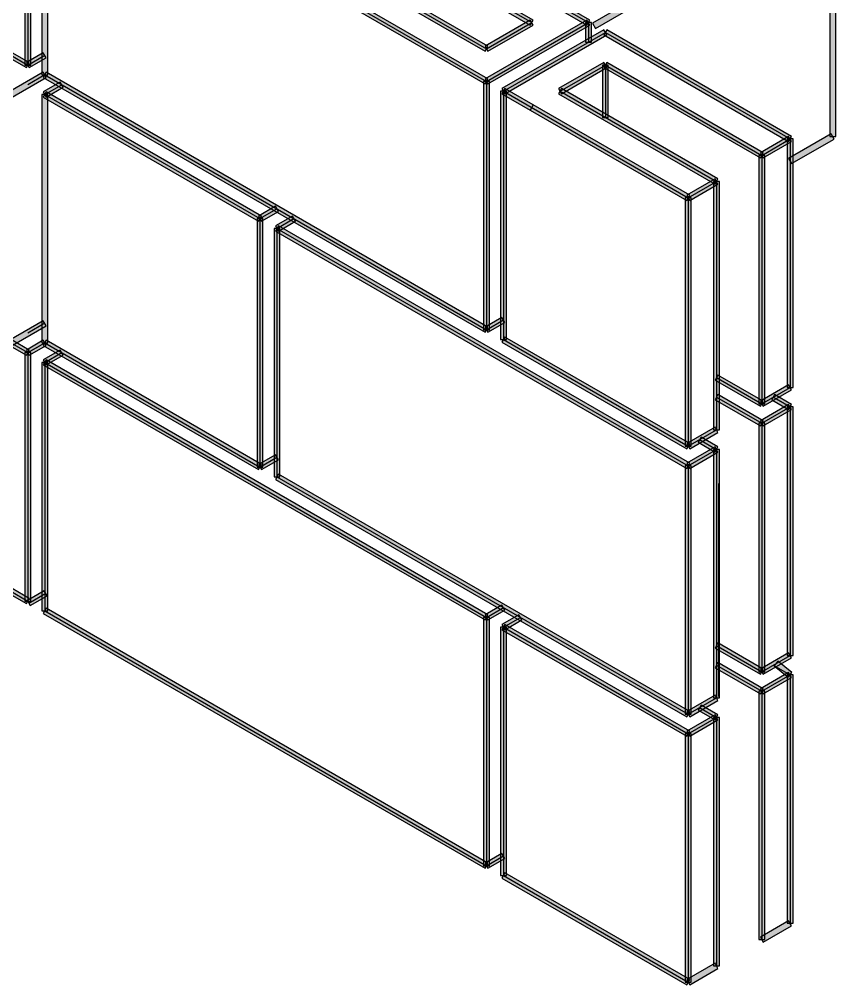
# Model space of a CAD drawing. Extents: x 0 to 119, y 0 to 84.
# Drawn here: x 63.749 to 66.246, y 60.328 to 63.282 of the extents above; entities that cross this region are included whole.
import ezdxf

# ---------------------------------------------------------------- set-up
doc = ezdxf.new("R2010")
doc.units = 0
doc.header["$MEASUREMENT"] = 0
doc.layers.add('3', color=7, linetype='CONTINUOUS')

msp = doc.modelspace()

# ---------------------------------------------------------------- linework, layer by layer
at = {"layer": '3', "color": 7, "linetype": 'Continuous'}
for p, q in [((64.138785, 64.052408), (65.489784, 63.272408)), ((63.775054, 63.902408), (63.775054, 63.142408)), ((63.827016, 63.872408), (65.178015, 63.092408)), ((64.770983, 63.587408), (65.316579, 63.272408)), ((64.632419, 63.507408), (65.178015, 63.192408)), ((65.178015, 63.092408), (65.489784, 63.272408)), ((65.178015, 63.192408), (65.316579, 63.272408)), ((65.489784, 63.272408), (65.489784, 63.212408)), ((65.229977, 63.062408), (65.541746, 63.242408)), ((65.541746, 63.242408), (66.106828, 62.916158)), ((63.723093, 63.172408), (63.775054, 63.142408)), ((63.775054, 63.142408), (63.827016, 63.172408)), ((65.403182, 63.062408), (65.541746, 63.142408)), ((65.541746, 63.142408), (66.020225, 62.866158)), ((65.541746, 63.142408), (65.541746, 62.982408)), ((63.827016, 63.112408), (63.775054, 63.082408)), ((63.827016, 63.112408), (65.178015, 62.332408)), ((63.827016, 63.052408), (63.878977, 63.082408)), ((65.178015, 63.092408), (65.178015, 62.332408)), ((65.178015, 63.092408), (65.178015, 62.332408)), ((65.178015, 63.092408), (65.178015, 62.332408)), ((63.827016, 63.052408), (64.485195, 62.672408)), ((65.229977, 63.062408), (65.229977, 62.302408)), ((65.229977, 63.062408), (65.795058, 62.736158)), ((65.403182, 63.062408), (65.881661, 62.786158)), ((65.403182, 63.062408), (65.881661, 62.786158)), ((66.020225, 62.866158), (66.106828, 62.916158)), ((66.020225, 62.866158), (66.106828, 62.916158)), ((66.106828, 62.916158), (66.106828, 62.156158)), ((66.020225, 62.866158), (66.020225, 62.106158)), ((65.795058, 62.736158), (65.881661, 62.786158)), ((65.881661, 62.786158), (65.881661, 62.026158)), ((65.795058, 62.736158), (65.795058, 61.976158)), ((65.795058, 62.736158), (65.795058, 61.976158)), ((64.485195, 62.672408), (64.537156, 62.702408)), ((64.485195, 62.672408), (64.485195, 61.912408)), ((64.537156, 62.642408), (64.589118, 62.672408)), ((64.537156, 62.642408), (64.537156, 61.882408)), ((64.537156, 62.642408), (65.795058, 61.916158)), ((65.178015, 62.332408), (65.229977, 62.362408)), ((63.827016, 62.352408), (63.775054, 62.322408)), ((65.229977, 62.302408), (65.795058, 61.976158)), ((63.723093, 62.292408), (63.775054, 62.262408)), ((63.775054, 62.262408), (63.827016, 62.292408)), ((63.775054, 62.262408), (63.809695, 62.282408)), ((63.775054, 62.262408), (63.809695, 62.282408)), ((63.827016, 62.292408), (64.485195, 61.912408)), ((63.775054, 62.262408), (63.775054, 61.502408)), ((63.827016, 62.232408), (63.878977, 62.262408)), ((63.827016, 62.232408), (63.827016, 61.472408)), ((63.827016, 62.232408), (65.178015, 61.452408)), ((65.881661, 62.186158), (66.020225, 62.106158)), ((66.020225, 62.106158), (66.106828, 62.156158)), ((65.881661, 62.126158), (66.020225, 62.046158)), ((66.054866, 62.126158), (66.106828, 62.096158)), ((66.020225, 62.046158), (66.106828, 62.096158)), ((66.020225, 62.046158), (66.106828, 62.096158)), ((66.106828, 62.096158), (66.106828, 61.336158)), ((66.020225, 62.046158), (66.020225, 61.286158)), ((65.795058, 61.976158), (65.881661, 62.026158)), ((65.829699, 61.996158), (65.881661, 61.966158)), ((65.795058, 61.916158), (65.881661, 61.966158)), ((65.881661, 61.966158), (65.881661, 61.206158)), ((64.485195, 61.912408), (64.537156, 61.942408)), ((65.795058, 61.916158), (65.795058, 61.156158)), ((64.537156, 61.882408), (65.795058, 61.156158)), ((65.888156, 61.862408), (65.888156, 61.209908)), ((63.723093, 61.532408), (63.775054, 61.502408)), ((63.778134, 61.496252), (63.830096, 61.526252)), ((63.778134, 61.496252), (63.812775, 61.516252)), ((63.778134, 61.496252), (63.812775, 61.516252)), ((65.178015, 61.452408), (65.229977, 61.482408)), ((63.827016, 61.472408), (65.178015, 60.692408)), ((65.178015, 61.452408), (65.178015, 60.692408)), ((65.229977, 61.422408), (65.281938, 61.452408)), ((65.229977, 61.422408), (65.229977, 60.662408)), ((65.229977, 61.422408), (65.795058, 61.096158)), ((65.881661, 61.366158), (66.020225, 61.286158)), ((66.020225, 61.286158), (66.106828, 61.336158)), ((65.881661, 61.306158), (66.020225, 61.226158)), ((66.054866, 61.306158), (66.106828, 61.276158)), ((66.020225, 61.226158), (66.106828, 61.276158)), ((66.106828, 61.276158), (66.106828, 60.516158)), ((66.020225, 61.226158), (66.020225, 60.466158)), ((65.795058, 61.156158), (65.881661, 61.206158)), ((65.829699, 61.176158), (65.881661, 61.146158)), ((65.795058, 61.096158), (65.881661, 61.146158)), ((65.881661, 61.146158), (65.881661, 60.386158)), ((65.795058, 61.096158), (65.795058, 60.336158)), ((65.178015, 60.692408), (65.229977, 60.722408)), ((65.229977, 60.662408), (65.795058, 60.336158))]:
    msp.add_line(p, q, dxfattribs=at)
for points in [[(65.485284, 63.264614), (65.494284, 63.280202), (64.143285, 64.060202), (64.134285, 64.044614), (65.485284, 63.264614)], [(63.766054, 63.142408), (63.784054, 63.142408), (63.784054, 63.902408), (63.766054, 63.902408), (63.766054, 63.142408)], [(63.836016, 63.872408), (63.818016, 63.872408), (63.818016, 63.112408), (63.836016, 63.112408), (63.836016, 63.872408)], [(63.831516, 63.880202), (63.822516, 63.864614), (65.173515, 63.084614), (65.182515, 63.100202), (63.831516, 63.880202)], [(65.502605, 63.270202), (65.511605, 63.254614), (66.241663, 63.676113), (66.232663, 63.691702), (65.502605, 63.270202)], [(66.246163, 63.683907), (66.228163, 63.683907), (66.228163, 62.923907), (66.246163, 62.923907), (66.246163, 63.683907)], [(64.775483, 63.595202), (64.766483, 63.579614), (65.312079, 63.264614), (65.321079, 63.280202), (64.775483, 63.595202)], [(65.173515, 63.184614), (65.182515, 63.200202), (64.636919, 63.515202), (64.627919, 63.499614), (65.173515, 63.184614)], [(65.173515, 63.100202), (65.182515, 63.084614), (65.494284, 63.264614), (65.485284, 63.280202), (65.173515, 63.100202)], [(65.321079, 63.264614), (65.312079, 63.280202), (65.173515, 63.200202), (65.182515, 63.184614), (65.321079, 63.264614)], [(65.546246, 63.234614), (65.537246, 63.250202), (65.225477, 63.070202), (65.234477, 63.054614), (65.546246, 63.234614)], [(65.498784, 63.272408), (65.480784, 63.272408), (65.480784, 63.212408), (65.498784, 63.212408), (65.498784, 63.272408)], [(65.546246, 63.250202), (65.537246, 63.234614), (66.102328, 62.908364), (66.111328, 62.923952), (65.546246, 63.250202)], [(63.727593, 63.180202), (63.718593, 63.164614), (63.770554, 63.134614), (63.779554, 63.150202), (63.727593, 63.180202)], [(63.770554, 63.150202), (63.779554, 63.134614), (63.831516, 63.164614), (63.822516, 63.180202), (63.770554, 63.150202)], [(65.398682, 63.070202), (65.407682, 63.054614), (65.546246, 63.134614), (65.537246, 63.150202), (65.398682, 63.070202)], [(65.550746, 63.142408), (65.532746, 63.142408), (65.532746, 62.982408), (65.550746, 62.982408), (65.550746, 63.142408)], [(65.546246, 63.150202), (65.537246, 63.134614), (66.015725, 62.858364), (66.024725, 62.873952), (65.546246, 63.150202)], [(63.210878, 62.767073), (63.219878, 62.751484), (63.831516, 63.104614), (63.822516, 63.120202), (63.210878, 62.767073)], [(63.831516, 63.120202), (63.822516, 63.104614), (65.173515, 62.324614), (65.182515, 62.340202), (63.831516, 63.120202)], [(63.822516, 63.060202), (63.831516, 63.044614), (63.883477, 63.074614), (63.874477, 63.090202), (63.822516, 63.060202)], [(65.169015, 62.332408), (65.187015, 62.332408), (65.187015, 63.092408), (65.169015, 63.092408), (65.169015, 62.332408)], [(65.234477, 63.070202), (65.225477, 63.054614), (65.790558, 62.728364), (65.799558, 62.743952), (65.234477, 63.070202)], [(65.407682, 63.070202), (65.398682, 63.054614), (65.877161, 62.778364), (65.886161, 62.793952), (65.407682, 63.070202)], [(63.818016, 62.292408), (63.836016, 62.292408), (63.836016, 63.052408), (63.818016, 63.052408), (63.818016, 62.292408)], [(63.831516, 63.060202), (63.822516, 63.044614), (64.480695, 62.664614), (64.489695, 62.680202), (63.831516, 63.060202)], [(65.238977, 63.062408), (65.220977, 63.062408), (65.220977, 62.302408), (65.238977, 62.302408), (65.238977, 63.062408)], [(65.321079, 63.020202), (65.312079, 63.004614), (65.790558, 62.728364), (65.799558, 62.743952), (65.321079, 63.020202)], [(66.015725, 62.873952), (66.024725, 62.858364), (66.111328, 62.908364), (66.102328, 62.923952), (66.015725, 62.873952)], [(66.241663, 62.916113), (66.232663, 62.931702), (66.102328, 62.856452), (66.111328, 62.840864), (66.241663, 62.916113)], [(66.115828, 62.916158), (66.097828, 62.916158), (66.097828, 62.156158), (66.115828, 62.156158), (66.115828, 62.916158)], [(66.011225, 62.106158), (66.029225, 62.106158), (66.029225, 62.866158), (66.011225, 62.866158), (66.011225, 62.106158)], [(65.790558, 62.743952), (65.799558, 62.728364), (65.886161, 62.778364), (65.877161, 62.793952), (65.790558, 62.743952)], [(65.890661, 62.786158), (65.872661, 62.786158), (65.872661, 62.026158), (65.890661, 62.026158), (65.890661, 62.786158)], [(65.786058, 61.976158), (65.804058, 61.976158), (65.804058, 62.736158), (65.786058, 62.736158), (65.786058, 61.976158)], [(64.480695, 62.680202), (64.489695, 62.664614), (64.541656, 62.694614), (64.532656, 62.710202), (64.480695, 62.680202)], [(64.494195, 62.672408), (64.476195, 62.672408), (64.476195, 61.912408), (64.494195, 61.912408), (64.494195, 62.672408)], [(64.532656, 62.650202), (64.541656, 62.634614), (64.593618, 62.664614), (64.584618, 62.680202), (64.532656, 62.650202)], [(64.528156, 61.882408), (64.546156, 61.882408), (64.546156, 62.642408), (64.528156, 62.642408), (64.528156, 61.882408)], [(65.790558, 61.908364), (65.799558, 61.923952), (64.541656, 62.650202), (64.532656, 62.634614), (65.790558, 61.908364)], [(63.210878, 62.007073), (63.219878, 61.991484), (63.831516, 62.344614), (63.822516, 62.360202), (63.210878, 62.007073)], [(65.173515, 62.340202), (65.182515, 62.324614), (65.234477, 62.354614), (65.225477, 62.370202), (65.173515, 62.340202)], [(65.234477, 62.310202), (65.225477, 62.294614), (65.790558, 61.968364), (65.799558, 61.983952), (65.234477, 62.310202)], [(63.770554, 62.254614), (63.779554, 62.270202), (63.727593, 62.300202), (63.718593, 62.284614), (63.770554, 62.254614)], [(63.770554, 62.270202), (63.779554, 62.254614), (63.831516, 62.284614), (63.822516, 62.300202), (63.770554, 62.270202)], [(64.480695, 61.904614), (64.489695, 61.920202), (63.831516, 62.300202), (63.822516, 62.284614), (64.480695, 61.904614)], [(63.766054, 61.502408), (63.784054, 61.502408), (63.784054, 62.262408), (63.766054, 62.262408), (63.766054, 61.502408)], [(63.822516, 62.240202), (63.831516, 62.224614), (63.883477, 62.254614), (63.874477, 62.270202), (63.822516, 62.240202)], [(63.836016, 62.232408), (63.818016, 62.232408), (63.818016, 61.472408), (63.836016, 61.472408), (63.836016, 62.232408)], [(63.831516, 62.240202), (63.822516, 62.224614), (65.173515, 61.444614), (65.182515, 61.460202), (63.831516, 62.240202)], [(65.886161, 62.193952), (65.877161, 62.178364), (66.015725, 62.098364), (66.024725, 62.113952), (65.886161, 62.193952)], [(66.111328, 62.148364), (66.102328, 62.163952), (66.015725, 62.113952), (66.024725, 62.098364), (66.111328, 62.148364)], [(65.886161, 62.133952), (65.877161, 62.118364), (66.015725, 62.038364), (66.024725, 62.053952), (65.886161, 62.133952)], [(65.881661, 62.126158), (66.020225, 62.046158), (66.106828, 62.096158), (66.054866, 62.126158)], [(66.102328, 62.088364), (66.111328, 62.103952), (66.059366, 62.133952), (66.050366, 62.118364), (66.102328, 62.088364)], [(66.015725, 62.053952), (66.024725, 62.038364), (66.111328, 62.088364), (66.102328, 62.103952), (66.015725, 62.053952)], [(66.115828, 62.096158), (66.097828, 62.096158), (66.097828, 61.336158), (66.115828, 61.336158), (66.115828, 62.096158)], [(66.011225, 61.286158), (66.029225, 61.286158), (66.029225, 62.046158), (66.011225, 62.046158), (66.011225, 61.286158)], [(65.886161, 62.018364), (65.877161, 62.033952), (65.790558, 61.983952), (65.799558, 61.968364), (65.886161, 62.018364)], [(65.877161, 61.958364), (65.886161, 61.973952), (65.834199, 62.003952), (65.825199, 61.988364), (65.877161, 61.958364)], [(64.480695, 61.920202), (64.489695, 61.904614), (64.541656, 61.934614), (64.532656, 61.950202), (64.480695, 61.920202)], [(65.790558, 61.923952), (65.799558, 61.908364), (65.886161, 61.958364), (65.877161, 61.973952), (65.790558, 61.923952)], [(65.890661, 61.966158), (65.872661, 61.966158), (65.872661, 61.206158), (65.890661, 61.206158), (65.890661, 61.966158)], [(65.790558, 61.148364), (65.799558, 61.163952), (64.541656, 61.890202), (64.532656, 61.874614), (65.790558, 61.148364)], [(65.786058, 61.156158), (65.804058, 61.156158), (65.804058, 61.916158), (65.786058, 61.916158), (65.786058, 61.156158)], [(63.727593, 61.540202), (63.718593, 61.524614), (63.770554, 61.494614), (63.779554, 61.510202), (63.727593, 61.540202)], [(63.773634, 61.504047), (63.782634, 61.488458), (63.834596, 61.518458), (63.825596, 61.534047), (63.773634, 61.504047)], [(63.831516, 61.480202), (63.822516, 61.464614), (65.173515, 60.684614), (65.182515, 60.700202), (63.831516, 61.480202)], [(65.173515, 61.460202), (65.182515, 61.444614), (65.234477, 61.474614), (65.225477, 61.490202), (65.173515, 61.460202)], [(65.169015, 60.692408), (65.187015, 60.692408), (65.187015, 61.452408), (65.169015, 61.452408), (65.169015, 60.692408)], [(65.286438, 61.444614), (65.277438, 61.460202), (65.225477, 61.430202), (65.234477, 61.414614), (65.286438, 61.444614)], [(65.238977, 61.422408), (65.220977, 61.422408), (65.220977, 60.662408), (65.238977, 60.662408), (65.238977, 61.422408)], [(65.234477, 61.430202), (65.225477, 61.414614), (65.790558, 61.088364), (65.799558, 61.103952), (65.234477, 61.430202)], [(66.015725, 61.278364), (66.024725, 61.293952), (65.886161, 61.373952), (65.877161, 61.358364), (66.015725, 61.278364)], [(66.111328, 61.328364), (66.102328, 61.343952), (66.015725, 61.293952), (66.024725, 61.278364), (66.111328, 61.328364)], [(65.886161, 61.313952), (65.877161, 61.298364), (66.015725, 61.218364), (66.024725, 61.233952), (65.886161, 61.313952)], [(66.10117, 61.269159), (66.112485, 61.283157), (66.069184, 61.318157), (66.057869, 61.304159), (66.10117, 61.269159)], [(66.015725, 61.233952), (66.024725, 61.218364), (66.111328, 61.268364), (66.102328, 61.283952), (66.015725, 61.233952)], [(66.115828, 61.276158), (66.097828, 61.276158), (66.097828, 60.516158), (66.115828, 60.516158), (66.115828, 61.276158)], [(65.886161, 61.198364), (65.877161, 61.213952), (65.790558, 61.163952), (65.799558, 61.148364), (65.886161, 61.198364)], [(66.011225, 60.466158), (66.029225, 60.466158), (66.029225, 61.226158), (66.011225, 61.226158), (66.011225, 60.466158)], [(65.877161, 61.138364), (65.886161, 61.153952), (65.834199, 61.183952), (65.825199, 61.168364), (65.877161, 61.138364)], [(65.790558, 61.103952), (65.799558, 61.088364), (65.886161, 61.138364), (65.877161, 61.153952), (65.790558, 61.103952)], [(65.890661, 61.146158), (65.872661, 61.146158), (65.872661, 60.386158), (65.890661, 60.386158), (65.890661, 61.146158)], [(65.786058, 60.336158), (65.804058, 60.336158), (65.804058, 61.096158), (65.786058, 61.096158), (65.786058, 60.336158)], [(65.173515, 60.700202), (65.182515, 60.684614), (65.234477, 60.714614), (65.225477, 60.730202), (65.173515, 60.700202)], [(65.234477, 60.670202), (65.225477, 60.654614), (65.790558, 60.328364), (65.799558, 60.343952), (65.234477, 60.670202)], [(66.111328, 60.508364), (66.102328, 60.523952), (66.015725, 60.473952), (66.024725, 60.458364), (66.111328, 60.508364)], [(65.886161, 60.378364), (65.877161, 60.393952), (65.790558, 60.343952), (65.799558, 60.328364), (65.886161, 60.378364)]]:
    msp.add_lwpolyline(points, dxfattribs=at)
for points in [[(65.485284, 63.264614), (64.143285, 64.060202), (64.134285, 64.044614)], [(65.485284, 63.264614), (64.134285, 64.044614), (65.485284, 63.264614)], [(65.485284, 63.264614), (65.494284, 63.280202), (64.143285, 64.060202)], [(63.766054, 63.142408), (63.784054, 63.142408), (63.784054, 63.902408)], [(63.766054, 63.142408), (63.784054, 63.902408), (63.766054, 63.902408)], [(63.766054, 63.142408), (63.766054, 63.902408), (63.766054, 63.142408)], [(63.836016, 63.872408), (63.818016, 63.872408), (63.818016, 63.112408)], [(63.836016, 63.872408), (63.818016, 63.112408), (63.836016, 63.112408)], [(63.831516, 63.880202), (63.822516, 63.864614), (65.173515, 63.084614)], [(63.831516, 63.880202), (65.173515, 63.084614), (65.182515, 63.100202)], [(63.831516, 63.880202), (65.182515, 63.100202), (63.831516, 63.880202)], [(63.836016, 63.872408), (63.836016, 63.112408), (63.836016, 63.872408)], [(65.502605, 63.270202), (66.241663, 63.676113), (66.232663, 63.691702)], [(65.502605, 63.270202), (66.232663, 63.691702), (65.502605, 63.270202)], [(65.502605, 63.270202), (65.511605, 63.254614), (66.241663, 63.676113)], [(66.246163, 63.683907), (66.228163, 63.683907), (66.228163, 62.923907)], [(66.246163, 63.683907), (66.228163, 62.923907), (66.246163, 62.923907)], [(66.246163, 63.683907), (66.246163, 62.923907), (66.246163, 63.683907)], [(64.775483, 63.595202), (64.766483, 63.579614), (65.312079, 63.264614)], [(64.775483, 63.595202), (65.312079, 63.264614), (65.321079, 63.280202)], [(64.775483, 63.595202), (65.321079, 63.280202), (64.775483, 63.595202)], [(65.173515, 63.184614), (64.636919, 63.515202), (64.627919, 63.499614)], [(65.173515, 63.184614), (65.182515, 63.200202), (64.636919, 63.515202)], [(65.173515, 63.184614), (64.627919, 63.499614), (65.173515, 63.184614)], [(65.173515, 63.100202), (65.494284, 63.264614), (65.485284, 63.280202)], [(65.173515, 63.100202), (65.485284, 63.280202), (65.173515, 63.100202)], [(65.321079, 63.264614), (65.312079, 63.280202), (65.173515, 63.200202)], [(65.173515, 63.100202), (65.182515, 63.084614), (65.494284, 63.264614)], [(65.321079, 63.264614), (65.173515, 63.200202), (65.182515, 63.184614)], [(65.321079, 63.264614), (65.182515, 63.184614), (65.321079, 63.264614)], [(65.546246, 63.234614), (65.537246, 63.250202), (65.225477, 63.070202)], [(65.498784, 63.272408), (65.480784, 63.272408), (65.480784, 63.212408)], [(65.498784, 63.272408), (65.480784, 63.212408), (65.498784, 63.212408)], [(65.498784, 63.272408), (65.498784, 63.212408), (65.498784, 63.272408)], [(65.546246, 63.250202), (65.537246, 63.234614), (66.102328, 62.908364)], [(65.546246, 63.250202), (66.102328, 62.908364), (66.111328, 62.923952)], [(65.546246, 63.250202), (66.111328, 62.923952), (65.546246, 63.250202)], [(65.546246, 63.234614), (65.225477, 63.070202), (65.234477, 63.054614)], [(65.546246, 63.234614), (65.234477, 63.054614), (65.546246, 63.234614)], [(63.727593, 63.180202), (63.718593, 63.164614), (63.770554, 63.134614)], [(63.727593, 63.180202), (63.770554, 63.134614), (63.779554, 63.150202)], [(63.727593, 63.180202), (63.779554, 63.150202), (63.727593, 63.180202)], [(63.770554, 63.150202), (63.831516, 63.164614), (63.822516, 63.180202)], [(63.770554, 63.150202), (63.822516, 63.180202), (63.770554, 63.150202)], [(63.770554, 63.150202), (63.779554, 63.134614), (63.831516, 63.164614)], [(65.398682, 63.070202), (65.546246, 63.134614), (65.537246, 63.150202)], [(65.398682, 63.070202), (65.537246, 63.150202), (65.398682, 63.070202)], [(65.398682, 63.070202), (65.407682, 63.054614), (65.546246, 63.134614)], [(65.550746, 63.142408), (65.532746, 63.142408), (65.532746, 62.982408)], [(65.550746, 63.142408), (65.532746, 62.982408), (65.550746, 62.982408)], [(65.546246, 63.150202), (65.537246, 63.134614), (66.015725, 62.858364)], [(65.546246, 63.150202), (66.015725, 62.858364), (66.024725, 62.873952)], [(65.546246, 63.150202), (66.024725, 62.873952), (65.546246, 63.150202)], [(65.550746, 63.142408), (65.550746, 62.982408), (65.550746, 63.142408)], [(63.210878, 62.767073), (63.831516, 63.104614), (63.822516, 63.120202)], [(63.210878, 62.767073), (63.822516, 63.120202), (63.210878, 62.767073)], [(63.210878, 62.767073), (63.219878, 62.751484), (63.831516, 63.104614)], [(63.831516, 63.120202), (63.822516, 63.104614), (65.173515, 62.324614)], [(63.831516, 63.120202), (65.173515, 62.324614), (65.182515, 62.340202)], [(63.831516, 63.120202), (65.182515, 62.340202), (63.831516, 63.120202)], [(63.822516, 63.060202), (63.883477, 63.074614), (63.874477, 63.090202)], [(63.822516, 63.060202), (63.874477, 63.090202), (63.822516, 63.060202)], [(63.822516, 63.060202), (63.831516, 63.044614), (63.883477, 63.074614)], [(65.169015, 62.332408), (65.187015, 62.332408), (65.187015, 63.092408)], [(65.169015, 62.332408), (65.187015, 63.092408), (65.169015, 63.092408)], [(65.169015, 62.332408), (65.169015, 63.092408), (65.169015, 62.332408)], [(65.234477, 63.070202), (65.225477, 63.054614), (65.790558, 62.728364)], [(65.234477, 63.070202), (65.790558, 62.728364), (65.799558, 62.743952)], [(65.234477, 63.070202), (65.799558, 62.743952), (65.234477, 63.070202)], [(65.407682, 63.070202), (65.398682, 63.054614), (65.877161, 62.778364)], [(65.407682, 63.070202), (65.877161, 62.778364), (65.886161, 62.793952)], [(65.407682, 63.070202), (65.886161, 62.793952), (65.407682, 63.070202)], [(63.818016, 62.292408), (63.836016, 62.292408), (63.836016, 63.052408)], [(63.818016, 62.292408), (63.836016, 63.052408), (63.818016, 63.052408)], [(63.818016, 62.292408), (63.818016, 63.052408), (63.818016, 62.292408)], [(63.831516, 63.060202), (63.822516, 63.044614), (64.480695, 62.664614)], [(63.831516, 63.060202), (64.480695, 62.664614), (64.489695, 62.680202)], [(63.831516, 63.060202), (64.489695, 62.680202), (63.831516, 63.060202)], [(65.238977, 63.062408), (65.220977, 63.062408), (65.220977, 62.302408)], [(65.238977, 63.062408), (65.220977, 62.302408), (65.238977, 62.302408)], [(65.238977, 63.062408), (65.238977, 62.302408), (65.238977, 63.062408)], [(65.321079, 63.020202), (65.312079, 63.004614), (65.790558, 62.728364)], [(65.321079, 63.020202), (65.790558, 62.728364), (65.799558, 62.743952)], [(65.321079, 63.020202), (65.799558, 62.743952), (65.321079, 63.020202)], [(66.015725, 62.873952), (66.111328, 62.908364), (66.102328, 62.923952)], [(66.015725, 62.873952), (66.102328, 62.923952), (66.015725, 62.873952)], [(66.241663, 62.916113), (66.232663, 62.931702), (66.102328, 62.856452)], [(66.015725, 62.873952), (66.024725, 62.858364), (66.111328, 62.908364)], [(66.115828, 62.916158), (66.097828, 62.916158), (66.097828, 62.156158)], [(66.115828, 62.916158), (66.097828, 62.156158), (66.115828, 62.156158)], [(66.241663, 62.916113), (66.102328, 62.856452), (66.111328, 62.840864)], [(66.241663, 62.916113), (66.111328, 62.840864), (66.241663, 62.916113)], [(66.115828, 62.916158), (66.115828, 62.156158), (66.115828, 62.916158)], [(66.011225, 62.106158), (66.029225, 62.106158), (66.029225, 62.866158)], [(66.011225, 62.106158), (66.029225, 62.866158), (66.011225, 62.866158)], [(66.011225, 62.106158), (66.011225, 62.866158), (66.011225, 62.106158)], [(65.790558, 62.743952), (65.886161, 62.778364), (65.877161, 62.793952)], [(65.790558, 62.743952), (65.877161, 62.793952), (65.790558, 62.743952)], [(65.790558, 62.743952), (65.799558, 62.728364), (65.886161, 62.778364)], [(65.890661, 62.786158), (65.872661, 62.786158), (65.872661, 62.026158)], [(65.890661, 62.786158), (65.872661, 62.026158), (65.890661, 62.026158)], [(65.890661, 62.786158), (65.890661, 62.026158), (65.890661, 62.786158)], [(65.786058, 61.976158), (65.804058, 61.976158), (65.804058, 62.736158)], [(65.786058, 61.976158), (65.804058, 62.736158), (65.786058, 62.736158)], [(65.786058, 61.976158), (65.786058, 62.736158), (65.786058, 61.976158)], [(64.480695, 62.680202), (64.541656, 62.694614), (64.532656, 62.710202)], [(64.480695, 62.680202), (64.532656, 62.710202), (64.480695, 62.680202)], [(64.480695, 62.680202), (64.489695, 62.664614), (64.541656, 62.694614)], [(64.494195, 62.672408), (64.476195, 62.672408), (64.476195, 61.912408)], [(64.494195, 62.672408), (64.476195, 61.912408), (64.494195, 61.912408)], [(64.494195, 62.672408), (64.494195, 61.912408), (64.494195, 62.672408)], [(64.532656, 62.650202), (64.593618, 62.664614), (64.584618, 62.680202)], [(64.532656, 62.650202), (64.584618, 62.680202), (64.532656, 62.650202)], [(64.532656, 62.650202), (64.541656, 62.634614), (64.593618, 62.664614)], [(64.528156, 61.882408), (64.546156, 61.882408), (64.546156, 62.642408)], [(64.528156, 61.882408), (64.546156, 62.642408), (64.528156, 62.642408)], [(64.528156, 61.882408), (64.528156, 62.642408), (64.528156, 61.882408)], [(65.790558, 61.908364), (64.541656, 62.650202), (64.532656, 62.634614)], [(65.790558, 61.908364), (64.532656, 62.634614), (65.790558, 61.908364)], [(65.790558, 61.908364), (65.799558, 61.923952), (64.541656, 62.650202)], [(63.210878, 62.007073), (63.831516, 62.344614), (63.822516, 62.360202)], [(63.210878, 62.007073), (63.822516, 62.360202), (63.210878, 62.007073)], [(65.173515, 62.340202), (65.234477, 62.354614), (65.225477, 62.370202)], [(65.173515, 62.340202), (65.225477, 62.370202), (65.173515, 62.340202)], [(63.210878, 62.007073), (63.219878, 61.991484), (63.831516, 62.344614)], [(65.173515, 62.340202), (65.182515, 62.324614), (65.234477, 62.354614)], [(65.234477, 62.310202), (65.225477, 62.294614), (65.790558, 61.968364)], [(65.234477, 62.310202), (65.790558, 61.968364), (65.799558, 61.983952)], [(65.234477, 62.310202), (65.799558, 61.983952), (65.234477, 62.310202)], [(63.770554, 62.254614), (63.727593, 62.300202), (63.718593, 62.284614)], [(63.770554, 62.254614), (63.718593, 62.284614), (63.770554, 62.254614)], [(63.770554, 62.254614), (63.779554, 62.270202), (63.727593, 62.300202)], [(63.770554, 62.270202), (63.831516, 62.284614), (63.822516, 62.300202)], [(63.770554, 62.270202), (63.822516, 62.300202), (63.770554, 62.270202)], [(63.770554, 62.270202), (63.779554, 62.254614), (63.831516, 62.284614)], [(64.480695, 61.904614), (63.831516, 62.300202), (63.822516, 62.284614)], [(64.480695, 61.904614), (63.822516, 62.284614), (64.480695, 61.904614)], [(64.480695, 61.904614), (64.489695, 61.920202), (63.831516, 62.300202)], [(63.766054, 61.502408), (63.784054, 61.502408), (63.784054, 62.262408)], [(63.766054, 61.502408), (63.784054, 62.262408), (63.766054, 62.262408)], [(63.766054, 61.502408), (63.766054, 62.262408), (63.766054, 61.502408)], [(63.822516, 62.240202), (63.883477, 62.254614), (63.874477, 62.270202)], [(63.822516, 62.240202), (63.874477, 62.270202), (63.822516, 62.240202)], [(63.822516, 62.240202), (63.831516, 62.224614), (63.883477, 62.254614)], [(63.836016, 62.232408), (63.818016, 62.232408), (63.818016, 61.472408)], [(63.836016, 62.232408), (63.818016, 61.472408), (63.836016, 61.472408)], [(63.831516, 62.240202), (63.822516, 62.224614), (65.173515, 61.444614)], [(63.831516, 62.240202), (65.173515, 61.444614), (65.182515, 61.460202)], [(63.831516, 62.240202), (65.182515, 61.460202), (63.831516, 62.240202)], [(63.836016, 62.232408), (63.836016, 61.472408), (63.836016, 62.232408)], [(65.886161, 62.193952), (65.877161, 62.178364), (66.015725, 62.098364)], [(65.886161, 62.193952), (66.015725, 62.098364), (66.024725, 62.113952)], [(65.886161, 62.193952), (66.024725, 62.113952), (65.886161, 62.193952)], [(66.111328, 62.148364), (66.102328, 62.163952), (66.015725, 62.113952)], [(65.886161, 62.133952), (65.877161, 62.118364), (66.015725, 62.038364)], [(65.886161, 62.133952), (66.015725, 62.038364), (66.024725, 62.053952)], [(65.886161, 62.133952), (66.024725, 62.053952), (65.886161, 62.133952)], [(66.111328, 62.148364), (66.015725, 62.113952), (66.024725, 62.098364)], [(66.111328, 62.148364), (66.024725, 62.098364), (66.111328, 62.148364)], [(66.102328, 62.088364), (66.059366, 62.133952), (66.050366, 62.118364)], [(66.102328, 62.088364), (66.111328, 62.103952), (66.059366, 62.133952)], [(66.015725, 62.053952), (66.111328, 62.088364), (66.102328, 62.103952)], [(66.015725, 62.053952), (66.102328, 62.103952), (66.015725, 62.053952)], [(66.102328, 62.088364), (66.050366, 62.118364), (66.102328, 62.088364)], [(66.115828, 62.096158), (66.097828, 62.096158), (66.097828, 61.336158)], [(66.115828, 62.096158), (66.097828, 61.336158), (66.115828, 61.336158)], [(66.115828, 62.096158), (66.115828, 61.336158), (66.115828, 62.096158)], [(66.015725, 62.053952), (66.024725, 62.038364), (66.111328, 62.088364)], [(66.011225, 61.286158), (66.029225, 61.286158), (66.029225, 62.046158)], [(66.011225, 61.286158), (66.029225, 62.046158), (66.011225, 62.046158)], [(66.011225, 61.286158), (66.011225, 62.046158), (66.011225, 61.286158)], [(65.886161, 62.018364), (65.877161, 62.033952), (65.790558, 61.983952)], [(65.886161, 62.018364), (65.790558, 61.983952), (65.799558, 61.968364)], [(65.886161, 62.018364), (65.799558, 61.968364), (65.886161, 62.018364)], [(65.877161, 61.958364), (65.834199, 62.003952), (65.825199, 61.988364)], [(65.877161, 61.958364), (65.825199, 61.988364), (65.877161, 61.958364)], [(65.877161, 61.958364), (65.886161, 61.973952), (65.834199, 62.003952)], [(64.480695, 61.920202), (64.541656, 61.934614), (64.532656, 61.950202)], [(64.480695, 61.920202), (64.532656, 61.950202), (64.480695, 61.920202)], [(65.790558, 61.923952), (65.886161, 61.958364), (65.877161, 61.973952)], [(65.790558, 61.923952), (65.877161, 61.973952), (65.790558, 61.923952)], [(65.790558, 61.923952), (65.799558, 61.908364), (65.886161, 61.958364)], [(65.890661, 61.966158), (65.872661, 61.966158), (65.872661, 61.206158)], [(65.890661, 61.966158), (65.872661, 61.206158), (65.890661, 61.206158)], [(65.890661, 61.966158), (65.890661, 61.206158), (65.890661, 61.966158)], [(64.480695, 61.920202), (64.489695, 61.904614), (64.541656, 61.934614)], [(65.790558, 61.148364), (64.541656, 61.890202), (64.532656, 61.874614)], [(65.790558, 61.148364), (65.799558, 61.163952), (64.541656, 61.890202)], [(65.786058, 61.156158), (65.804058, 61.156158), (65.804058, 61.916158)], [(65.786058, 61.156158), (65.804058, 61.916158), (65.786058, 61.916158)], [(65.786058, 61.156158), (65.786058, 61.916158), (65.786058, 61.156158)], [(65.790558, 61.148364), (64.532656, 61.874614), (65.790558, 61.148364)], [(63.727593, 61.540202), (63.718593, 61.524614), (63.770554, 61.494614)], [(63.727593, 61.540202), (63.770554, 61.494614), (63.779554, 61.510202)], [(63.727593, 61.540202), (63.779554, 61.510202), (63.727593, 61.540202)], [(63.773634, 61.504047), (63.834596, 61.518458), (63.825596, 61.534047)], [(63.773634, 61.504047), (63.825596, 61.534047), (63.773634, 61.504047)], [(63.773634, 61.504047), (63.782634, 61.488458), (63.834596, 61.518458)], [(63.831516, 61.480202), (63.822516, 61.464614), (65.173515, 60.684614)], [(63.831516, 61.480202), (65.173515, 60.684614), (65.182515, 60.700202)], [(63.831516, 61.480202), (65.182515, 60.700202), (63.831516, 61.480202)], [(65.173515, 61.460202), (65.234477, 61.474614), (65.225477, 61.490202)], [(65.173515, 61.460202), (65.225477, 61.490202), (65.173515, 61.460202)], [(65.173515, 61.460202), (65.182515, 61.444614), (65.234477, 61.474614)], [(65.169015, 60.692408), (65.187015, 60.692408), (65.187015, 61.452408)], [(65.169015, 60.692408), (65.187015, 61.452408), (65.169015, 61.452408)], [(65.169015, 60.692408), (65.169015, 61.452408), (65.169015, 60.692408)], [(65.286438, 61.444614), (65.277438, 61.460202), (65.225477, 61.430202)], [(65.286438, 61.444614), (65.225477, 61.430202), (65.234477, 61.414614)], [(65.286438, 61.444614), (65.234477, 61.414614), (65.286438, 61.444614)], [(65.238977, 61.422408), (65.220977, 61.422408), (65.220977, 60.662408)], [(65.238977, 61.422408), (65.220977, 60.662408), (65.238977, 60.662408)], [(65.234477, 61.430202), (65.225477, 61.414614), (65.790558, 61.088364)], [(65.234477, 61.430202), (65.790558, 61.088364), (65.799558, 61.103952)], [(65.234477, 61.430202), (65.799558, 61.103952), (65.234477, 61.430202)], [(65.238977, 61.422408), (65.238977, 60.662408), (65.238977, 61.422408)], [(66.015725, 61.278364), (65.886161, 61.373952), (65.877161, 61.358364)], [(66.015725, 61.278364), (65.877161, 61.358364), (66.015725, 61.278364)], [(66.015725, 61.278364), (66.024725, 61.293952), (65.886161, 61.373952)], [(66.111328, 61.328364), (66.102328, 61.343952), (66.015725, 61.293952)], [(66.111328, 61.328364), (66.015725, 61.293952), (66.024725, 61.278364)], [(66.111328, 61.328364), (66.024725, 61.278364), (66.111328, 61.328364)], [(65.886161, 61.313952), (65.877161, 61.298364), (66.015725, 61.218364)], [(65.886161, 61.313952), (66.015725, 61.218364), (66.024725, 61.233952)], [(65.886161, 61.313952), (66.024725, 61.233952), (65.886161, 61.313952)], [(66.10117, 61.269159), (66.069184, 61.318157), (66.057869, 61.304159)], [(66.10117, 61.269159), (66.057869, 61.304159), (66.10117, 61.269159)], [(66.10117, 61.269159), (66.112485, 61.283157), (66.069184, 61.318157)], [(66.015725, 61.233952), (66.111328, 61.268364), (66.102328, 61.283952)], [(66.015725, 61.233952), (66.102328, 61.283952), (66.015725, 61.233952)], [(66.015725, 61.233952), (66.024725, 61.218364), (66.111328, 61.268364)], [(66.115828, 61.276158), (66.097828, 61.276158), (66.097828, 60.516158)], [(66.115828, 61.276158), (66.097828, 60.516158), (66.115828, 60.516158)], [(66.115828, 61.276158), (66.115828, 60.516158), (66.115828, 61.276158)], [(65.886161, 61.198364), (65.877161, 61.213952), (65.790558, 61.163952)], [(66.011225, 60.466158), (66.029225, 60.466158), (66.029225, 61.226158)], [(66.011225, 60.466158), (66.029225, 61.226158), (66.011225, 61.226158)], [(66.011225, 60.466158), (66.011225, 61.226158), (66.011225, 60.466158)], [(65.886161, 61.198364), (65.790558, 61.163952), (65.799558, 61.148364)], [(65.886161, 61.198364), (65.799558, 61.148364), (65.886161, 61.198364)], [(65.877161, 61.138364), (65.834199, 61.183952), (65.825199, 61.168364)], [(65.877161, 61.138364), (65.886161, 61.153952), (65.834199, 61.183952)], [(65.790558, 61.103952), (65.886161, 61.138364), (65.877161, 61.153952)], [(65.790558, 61.103952), (65.877161, 61.153952), (65.790558, 61.103952)], [(65.877161, 61.138364), (65.825199, 61.168364), (65.877161, 61.138364)], [(65.790558, 61.103952), (65.799558, 61.088364), (65.886161, 61.138364)], [(65.890661, 61.146158), (65.872661, 61.146158), (65.872661, 60.386158)], [(65.890661, 61.146158), (65.872661, 60.386158), (65.890661, 60.386158)], [(65.890661, 61.146158), (65.890661, 60.386158), (65.890661, 61.146158)], [(65.786058, 60.336158), (65.804058, 60.336158), (65.804058, 61.096158)], [(65.786058, 60.336158), (65.804058, 61.096158), (65.786058, 61.096158)], [(65.786058, 60.336158), (65.786058, 61.096158), (65.786058, 60.336158)], [(65.173515, 60.700202), (65.234477, 60.714614), (65.225477, 60.730202)], [(65.173515, 60.700202), (65.225477, 60.730202), (65.173515, 60.700202)], [(65.173515, 60.700202), (65.182515, 60.684614), (65.234477, 60.714614)], [(65.234477, 60.670202), (65.225477, 60.654614), (65.790558, 60.328364)], [(65.234477, 60.670202), (65.790558, 60.328364), (65.799558, 60.343952)], [(65.234477, 60.670202), (65.799558, 60.343952), (65.234477, 60.670202)], [(66.111328, 60.508364), (66.102328, 60.523952), (66.015725, 60.473952)], [(66.111328, 60.508364), (66.015725, 60.473952), (66.024725, 60.458364)], [(66.111328, 60.508364), (66.024725, 60.458364), (66.111328, 60.508364)], [(65.886161, 60.378364), (65.877161, 60.393952), (65.790558, 60.343952)], [(65.886161, 60.378364), (65.790558, 60.343952), (65.799558, 60.328364)], [(65.886161, 60.378364), (65.799558, 60.328364), (65.886161, 60.378364)]]:
    msp.add_solid(points, dxfattribs=at)

doc.saveas('drawing.dxf')
